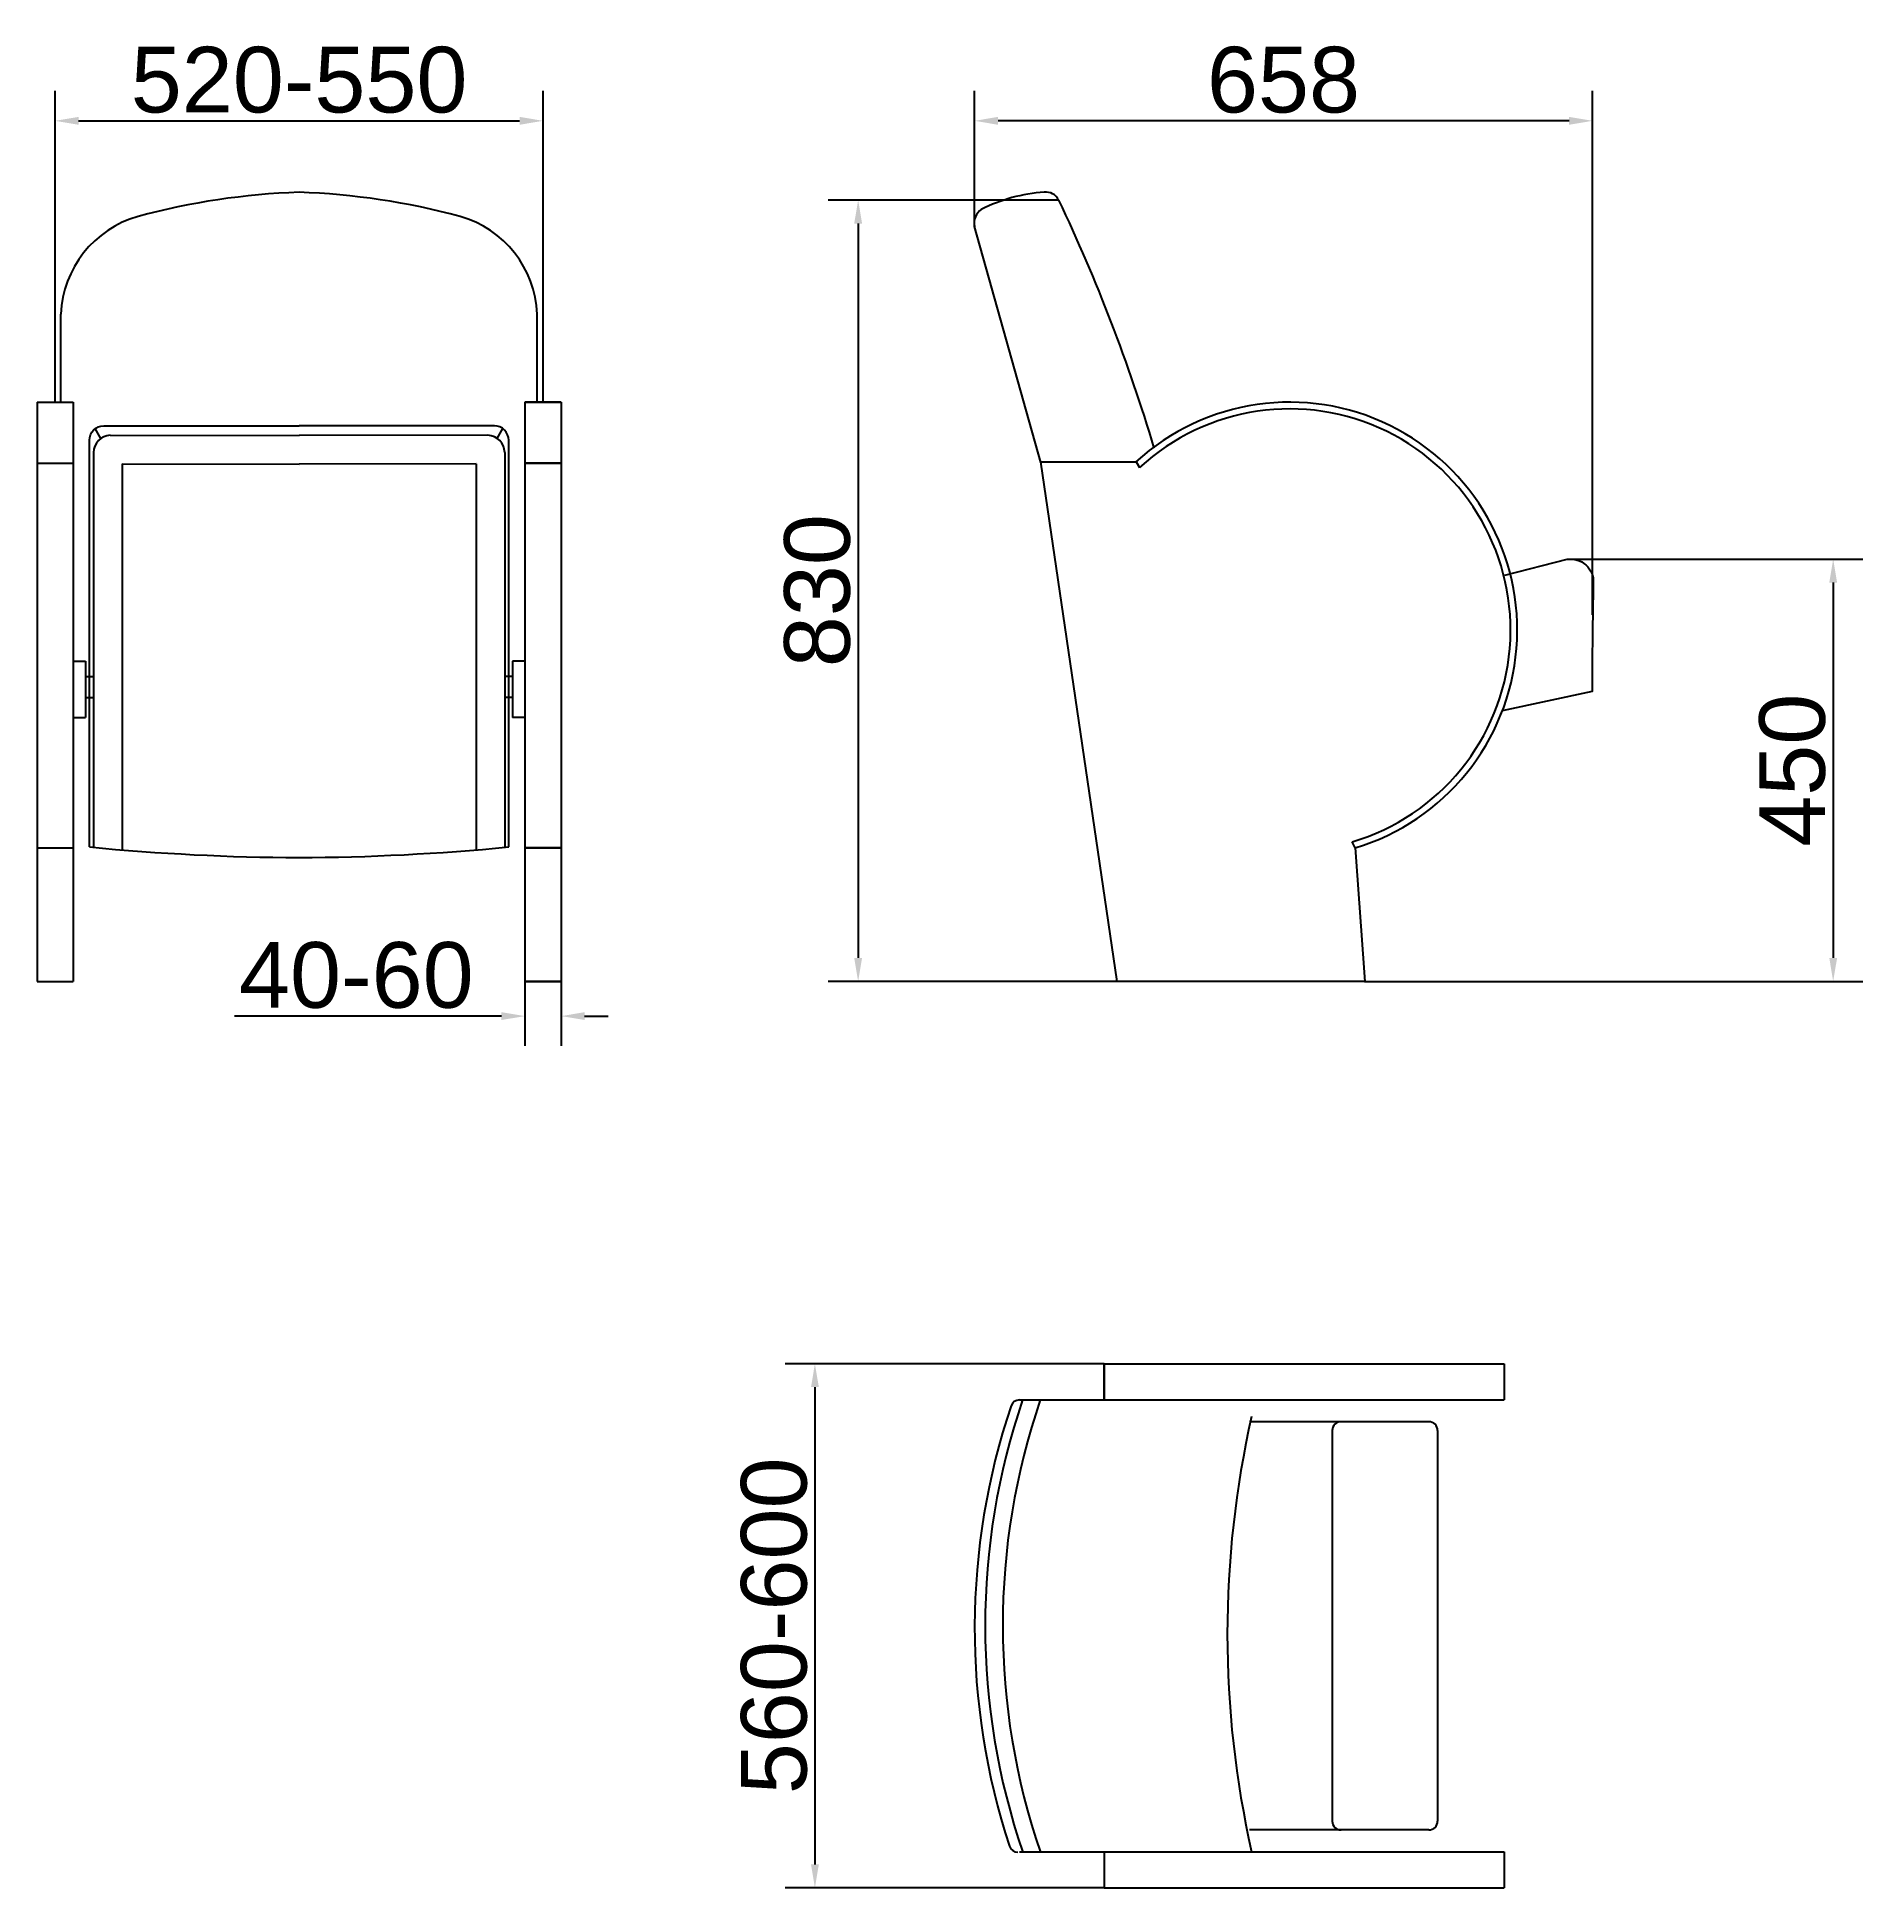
# Model space of a CAD drawing. Extents: x 2277 to 20301, y -750 to 2818.
# Drawn here: x 18355 to 20301, y -750 to 1222 of the extents above.
import ezdxf

# ---------------------------------------------------------------- set-up
doc = ezdxf.new("R2010")
doc.units = 0
doc.layers.get('0').update_dxf_attribs({"linetype": 'CONTINUOUS'})
doc.layers.get('DEFPOINTS').update_dxf_attribs({"linetype": 'CONTINUOUS'})
doc.styles.add('Estilo de texto6', font='arial.ttf')
doc.styles.get("Standard").update_dxf_attribs({"font": 'times.ttf'})
doc.dimstyles.new('POR DEFECTO -ISO', dxfattribs={"dimscale": 10, "dimtxt": 3.5, "dimasz": 2.5, "dimexe": 3.175, "dimexo": 0, "dimgap": 0.762, "dimtad": 1, "dimrnd": 1e-08, "dimzin": 0, "dimtxsty": 'Standard', "dimblk2": 'CLOSED', "dimcen": 0.09, "dimdle": 10, "dimclrd": 250, "dimclre": 250, "dimclrt": 18, "dimazin": 0, "dimtfac": 1, "dimtofl": 0, "dimtmove": 0, "dimatfit": 3, "dimfxl": 0, "dimtolj": 1, "dimtzin": 0, "dimlwd": 25, "dimlwe": 25, "dimarcsym": 0})

# ---------------------------------------------------------------- blocks, each defined once
blk = doc.blocks.new('*D3')
at = {"color": 7, "linetype": 'Continuous', "lineweight": 25, "transparency": 16777216}
for p, q in [((18875.1, 215.7), (18875.1, 147)), ((18913.7, 215.7), (18913.7, 147)), ((18850.1, 178.7), (18565.6, 178.7)), ((18938.7, 178.7), (18963.7, 178.7))]:
    blk.add_line(p, q, dxfattribs=at)
at = {"color": 7, "linetype": 'Continuous', "transparency": 16777216}
for points in [[(18850.1, 182.9), (18850.1, 174.6), (18875.1, 178.7)], [(18938.7, 182.9), (18938.7, 174.6), (18913.7, 178.7)]]:
    blk.add_solid(points, dxfattribs=at)
at = {"layer": 'DEFPOINTS', "color": 0, "linetype": 'Continuous', "transparency": 16777216}
for p in [(18875.1, 215.7), (18913.7, 215.7), (18875.1, 178.7)]:
    blk.add_point(p, dxfattribs=at)
at = {"color": 7, "linetype": 'Continuous', "lineweight": 25, "transparency": 16777216, "insert": (18695.4, 222.1), "char_height": 70, "attachment_point": 5, "style": 'Estilo de texto6'}
blk.add_mtext('\\A1;40-60', dxfattribs=at)
blk = doc.blocks.new('_Closed')
at = {"color": 0, "linetype": 'ByBlock', "lineweight": -2}
for p, q in [((-10, 1.667), (0, 0)), ((-10, 1.667), (-10, -1.667)), ((0, 0), (-10, -1.667)), ((0, 0), (-10, 0))]:
    blk.add_line(p, q, dxfattribs=at)
blk = doc.blocks.new('*D4')
at = {"color": 7, "linetype": 'Continuous', "lineweight": 25, "transparency": 16777216}
for p, q in [((18374.4, 832.8), (18374.4, 1164.4)), ((18894.4, 832.8), (18894.4, 1164.4)), ((18399.4, 1132.6), (18869.4, 1132.6))]:
    blk.add_line(p, q, dxfattribs=at)
at = {"color": 7, "linetype": 'Continuous', "transparency": 16777216}
for points in [[(18399.4, 1136.8), (18399.4, 1128.4), (18374.4, 1132.6)], [(18869.4, 1136.8), (18869.4, 1128.4), (18894.4, 1132.6)]]:
    blk.add_solid(points, dxfattribs=at)
at = {"layer": 'DEFPOINTS', "color": 0, "linetype": 'Continuous', "transparency": 16777216}
for p in [(18894.4, 1132.6), (18374.4, 832.8), (18894.4, 832.8)]:
    blk.add_point(p, dxfattribs=at)
at = {"color": 7, "linetype": 'Continuous', "lineweight": 25, "transparency": 16777216, "insert": (18634.4, 1176), "char_height": 70, "attachment_point": 5, "style": 'Estilo de texto6'}
blk.add_mtext('\\A1;520-550', dxfattribs=at)
blk = doc.blocks.new('*D5')
at = {"color": 7, "linetype": 'Continuous', "lineweight": 25, "transparency": 16777216}
for p, q in [((19492.5, -191.6), (19152.4, -191.6)), ((19184.1, -216.6), (19184.1, -725.2)), ((19492.5, -750.2), (19152.4, -750.2))]:
    blk.add_line(p, q, dxfattribs=at)
at = {"color": 7, "linetype": 'Continuous', "transparency": 16777216}
for points in [[(19180, -216.6), (19188.3, -216.6), (19184.1, -191.6)], [(19180, -725.2), (19188.3, -725.2), (19184.1, -750.2)]]:
    blk.add_solid(points, dxfattribs=at)
at = {"layer": 'DEFPOINTS', "color": 0, "linetype": 'Continuous', "transparency": 16777216}
for p in [(19492.5, -191.6), (19184.1, -750.2), (19492.5, -750.2)]:
    blk.add_point(p, dxfattribs=at)
at = {"color": 7, "linetype": 'Continuous', "lineweight": 25, "transparency": 16777216, "insert": (19140.8, -470.9), "char_height": 70, "attachment_point": 5, "rotation": 90, "style": 'Estilo de texto6'}
blk.add_mtext('\\A1;560-600', dxfattribs=at)
blk = doc.blocks.new('*D6')
at = {"color": 7, "linetype": 'Continuous', "lineweight": 25, "transparency": 16777216}
for p, q in [((19443.7, 1048.2), (19198.4, 1048.2)), ((19230.2, 1023.2), (19230.2, 240.7)), ((19506, 215.7), (19198.4, 215.7))]:
    blk.add_line(p, q, dxfattribs=at)
at = {"color": 7, "linetype": 'Continuous', "transparency": 16777216}
for points in [[(19226, 1023.2), (19234.4, 1023.2), (19230.2, 1048.2)], [(19226, 240.7), (19234.4, 240.7), (19230.2, 215.7)]]:
    blk.add_solid(points, dxfattribs=at)
at = {"layer": 'DEFPOINTS', "color": 0, "linetype": 'Continuous', "transparency": 16777216}
for p in [(19443.7, 1048.2), (19230.2, 215.7), (19506, 215.7)]:
    blk.add_point(p, dxfattribs=at)
at = {"color": 7, "linetype": 'Continuous', "lineweight": 25, "transparency": 16777216, "insert": (19186.8, 632), "char_height": 70, "attachment_point": 5, "rotation": 90, "style": 'Estilo de texto6'}
blk.add_mtext('\\A1;830', dxfattribs=at)
blk = doc.blocks.new('*D7')
at = {"color": 7, "linetype": 'Continuous', "lineweight": 25, "transparency": 16777216}
for p, q in [((19991.5, 665.6), (20301.1, 665.6)), ((20269.3, 640.6), (20269.3, 240.7)), ((19770, 215.7), (20301.1, 215.7))]:
    blk.add_line(p, q, dxfattribs=at)
at = {"color": 7, "linetype": 'Continuous', "transparency": 16777216}
for points in [[(20265.2, 640.6), (20273.5, 640.6), (20269.3, 665.6)], [(20265.2, 240.7), (20273.5, 240.7), (20269.3, 215.7)]]:
    blk.add_solid(points, dxfattribs=at)
at = {"layer": 'DEFPOINTS', "color": 0, "linetype": 'Continuous', "transparency": 16777216}
for p in [(19991.5, 665.6), (19770, 215.7), (20269.3, 215.7)]:
    blk.add_point(p, dxfattribs=at)
at = {"color": 7, "linetype": 'Continuous', "lineweight": 25, "transparency": 16777216, "insert": (20226, 440.7), "char_height": 70, "attachment_point": 5, "rotation": 90, "style": 'Estilo de texto6'}
blk.add_mtext('\\A1;450', dxfattribs=at)
blk = doc.blocks.new('*D8')
at = {"color": 7, "linetype": 'Continuous', "lineweight": 25, "transparency": 16777216}
for p, q in [((19354.3, 1020), (19354.3, 1164.4)), ((20012.8, 606.3), (20012.8, 1164.4)), ((19987.8, 1132.6), (19379.3, 1132.6))]:
    blk.add_line(p, q, dxfattribs=at)
at = {"color": 7, "linetype": 'Continuous', "transparency": 16777216}
for points in [[(19379.3, 1136.8), (19379.3, 1128.4), (19354.3, 1132.6)], [(19987.8, 1136.8), (19987.8, 1128.4), (20012.8, 1132.6)]]:
    blk.add_solid(points, dxfattribs=at)
at = {"layer": 'DEFPOINTS', "color": 0, "linetype": 'Continuous', "transparency": 16777216}
for p in [(19354.3, 1132.6), (19354.3, 1020), (20012.8, 606.3)]:
    blk.add_point(p, dxfattribs=at)
at = {"color": 7, "linetype": 'Continuous', "lineweight": 25, "transparency": 16777216, "insert": (19683.5, 1176), "char_height": 70, "attachment_point": 5, "style": 'Estilo de texto6'}
blk.add_mtext('\\A1;658', dxfattribs=at)

msp = doc.modelspace()

# ---------------------------------------------------------------- linework, layer by layer
at = {"color": 7}
for p, q in [((19424.93, 768.43), (19354.32, 1019.98)), ((18433.14, 797.53), (18634.37, 797.43)), ((18835.61, 797.53), (18634.37, 797.43)), ((18445.73, 767.05), (18634.36, 766.96)), ((18823.01, 767.05), (18634.39, 766.96)), ((19492.52, -230.23), (19492.52, -191.63)), ((19492.52, -191.63), (19918.51, -191.63)), ((19492.52, -191.63), (19492.52, -230.23)), ((19918.51, -191.63), (19918.51, -230.23)), ((19918.51, -191.63), (19918.51, -230.23)), ((19402.02, -230.23), (19567.94, -230.23)), ((19492.52, -230.23), (19918.51, -230.23)), ((19492.52, -230.23), (19918.51, -230.23)), ((19838.4, -253.44), (19647.4, -253.44)), ((19735.43, -262.82), (19735.43, -679.05)), ((19847.78, -262.82), (19847.78, -679.05)), ((19838.4, -688.42), (19647.4, -688.42)), ((19402.02, -711.63), (19567.94, -711.63)), ((19492.52, -711.63), (19492.52, -750.23)), ((19567.94, -711.63), (19918.51, -711.63)), ((19918.51, -711.63), (19918.51, -750.23)), ((19492.52, -750.23), (19918.51, -750.23))]:
    msp.add_line(p, q, dxfattribs=at)
for points in [[(19443.68, 1048.23, -0.0384128), (19545.43, 783.93)], [(18410.94, 358.91), (18410.94, 792.35, -0.4142136), (18426.17, 807.58), (18634.37, 807.58)], [(18857.81, 358.91), (18857.81, 792.35, 0.4142136), (18842.58, 807.58), (18634.37, 807.58)], [(19919.44, 648.63), (19985.9, 665.43, -0.4759525), (20013.7, 640.12, 0.0057637), (20012.48, 524.54), (20012.48, 524.54), (19916.72, 503.86)]]:
    msp.add_lwpolyline(points, format="xyb", dxfattribs=at)
for points in [[(18380.47, 832.75), (18380.47, 926.63)], [(18888.28, 832.75), (18888.28, 926.63)], [(18355.08, 832.75), (18355.08, 215.7)], [(18355.08, 832.75), (18393.67, 832.75)], [(18393.67, 832.75), (18393.67, 215.7)], [(18875.08, 832.75), (18875.08, 215.7)], [(18875.08, 832.75), (18913.67, 832.75)], [(18875.08, 832.75), (18875.08, 215.7)], [(18913.67, 832.75), (18875.08, 832.75)], [(18913.67, 832.75), (18913.67, 215.7)], [(18913.67, 832.75), (18913.67, 215.7)], [(18423.14, 794.15), (18417.19, 804.65)], [(18845.6, 794.15), (18851.56, 804.65)], [(18415.26, 779.09), (18415.26, 358.5)], [(18853.48, 779.09), (18853.48, 358.5)], [(19424.71, 769.21), (19505.96, 215.7)], [(19424.71, 769.21), (19526.27, 769.21)], [(19526.47, 769.39), (19530.2, 763.16)], [(18355.08, 767.93), (18393.67, 767.93)], [(18445.73, 767.05), (18445.73, 355.8)], [(18823.01, 767.05), (18823.01, 355.8)], [(18875.08, 767.93), (18913.67, 767.93)], [(18913.67, 767.93), (18875.08, 767.93)], [(18393.67, 556.82), (18406.87, 556.82)], [(18406.87, 556.82), (18406.87, 496.91)], [(18861.87, 556.82), (18861.87, 496.91)], [(18875.08, 556.82), (18861.87, 556.82)], [(18406.87, 540.57), (18415.26, 540.57)], [(18861.87, 540.57), (18853.48, 540.57)], [(18406.87, 518.23), (18415.26, 518.23)], [(18861.87, 518.23), (18853.48, 518.23)], [(18393.67, 496.91), (18406.87, 496.91)], [(18875.08, 496.91), (18861.87, 496.91)], [(18355.08, 357.94), (18393.67, 357.94)], [(18875.08, 357.94), (18913.67, 357.94)], [(18913.67, 357.94), (18875.08, 357.94)], [(19759.87, 357.88), (19756.69, 364.35)], [(19759.87, 357.88), (19770.02, 215.7)], [(18355.08, 215.7), (18393.67, 215.7)], [(18875.08, 215.7), (18913.67, 215.7)], [(18913.67, 215.7), (18875.08, 215.7)], [(19770.02, 215.7), (19505.96, 215.7)]]:
    msp.add_lwpolyline(points, dxfattribs=at)
for centre, radius, start, end in [((18660.62, 295.96), 760.96, 91.97646, 105.06649), ((18608.13, 295.96), 760.96, 74.93351, 88.02354), ((19439.93, 882.43), 174.44, 93.73352, 116.73393), ((19430.56, 1042.18), 14.45, 24.74099, 97.90209), ((18493.61, 921.78), 113.25, 105.78015, 177.54571), ((18775.13, 921.78), 113.25, 2.45429, 74.21985), ((19371.42, 1023.8), 17.53, 124.65812, 192.59403), ((19690.01, 590.21), 242.6, 286.73565, 132.44894), ((19690.01, 590.21), 235.49, 286.44757, 132.73858), ((18433.84, 778.97), 18.57, 92.16253, 179.62979), ((18834.91, 778.97), 18.57, 0.37021, 87.83747), ((18645.3, 2780.21), 2432.62, 264.47132, 269.74254), ((18623.44, 2780.21), 2432.62, 270.25746, 275.52868), ((20097.27, -473.61), 742.95, 161.38927, 198.20862), ((20110.38, -470.92), 744.84, 161.14674, 198.89334), ((20129.13, -470.92), 744.84, 161.14674, 198.89334), ((19402.02, -239.61), 9.38, 90, 160.68458), ((20675.78, -479.77), 1052.14, 167.26894, 192.73106), ((19744.8, -262.82), 9.38, 90, 180), ((19838.4, -262.82), 9.38, 0, 90), ((19744.8, -679.05), 9.38, 180, 270), ((19838.4, -679.05), 9.38, 270, 0), ((19400.39, -702.72), 9.38, 198.89757, 270)]:
    msp.add_arc(centre, radius, start, end, dxfattribs=at)

# ---------------------------------------------------------------- dimensions: what is measured, and where the dimension line sits
at = {"linetype": 'Continuous', "lineweight": 25}
for base, p1, p2, text, picture, middle in [((18894.37, 1132.6), (18374.37, 832.75), (18894.37, 832.75), '520-550', '*D4', (18634.37, 1175.96)), ((18875.08, 178.72), (18913.67, 215.7), (18875.08, 215.7), '40-60', '*D3', (18695.36, 222.08))]:
    dim = msp.add_linear_dim(base=base, p1=p1, p2=p2, text=text, dimstyle='POR DEFECTO -ISO', override={"dimtxt": 7, "dimdec": 0, "dimtxsty": 'Estilo de texto6', "dimclrd": 7, "dimclre": 7, "dimclrt": 7}, dxfattribs=at)
    dim.commit()
    dim.dimension.update_dxf_attribs({"geometry": picture, "text_midpoint": middle})
dim = msp.add_linear_dim(base=(19354.32, 1132.6), p1=(20012.76, 606.33), p2=(19354.32, 1019.98), dimstyle='POR DEFECTO -ISO', override={"dimtxt": 7, "dimdec": 0, "dimtxsty": 'Estilo de texto6', "dimclrd": 7, "dimclre": 7, "dimclrt": 7}, dxfattribs=at)
dim.commit()
dim.dimension.update_dxf_attribs({"geometry": '*D8', "text_midpoint": (19683.54, 1175.96)})
for base, p1, p2, text, picture, middle in [((19230.19, 215.7), (19443.68, 1048.23), (19505.96, 215.7), '830', '*D6', (19186.8, 631.96)), ((19184.12, -750.23), (19492.52, -191.63), (19492.52, -750.23), '560-600', '*D5', (19140.76, -470.93))]:
    dim = msp.add_linear_dim(base=base, p1=p1, p2=p2, angle=90, text=text, dimstyle='POR DEFECTO -ISO', override={"dimtxt": 7, "dimdec": 0, "dimtxsty": 'Estilo de texto6', "dimclrd": 7, "dimclre": 7, "dimclrt": 7}, dxfattribs=at)
    dim.commit()
    dim.dimension.update_dxf_attribs({"geometry": picture, "text_midpoint": middle})
dim = msp.add_linear_dim(base=(20269.34, 215.7), p1=(19991.5, 665.62), p2=(19770.02, 215.7), angle=90, dimstyle='POR DEFECTO -ISO', override={"dimtxt": 7, "dimdec": 0, "dimtxsty": 'Estilo de texto6', "dimclrd": 7, "dimclre": 7, "dimclrt": 7}, dxfattribs=at)
dim.commit()
dim.dimension.update_dxf_attribs({"geometry": '*D7', "text_midpoint": (20225.98, 440.66)})

doc.saveas('drawing.dxf')
